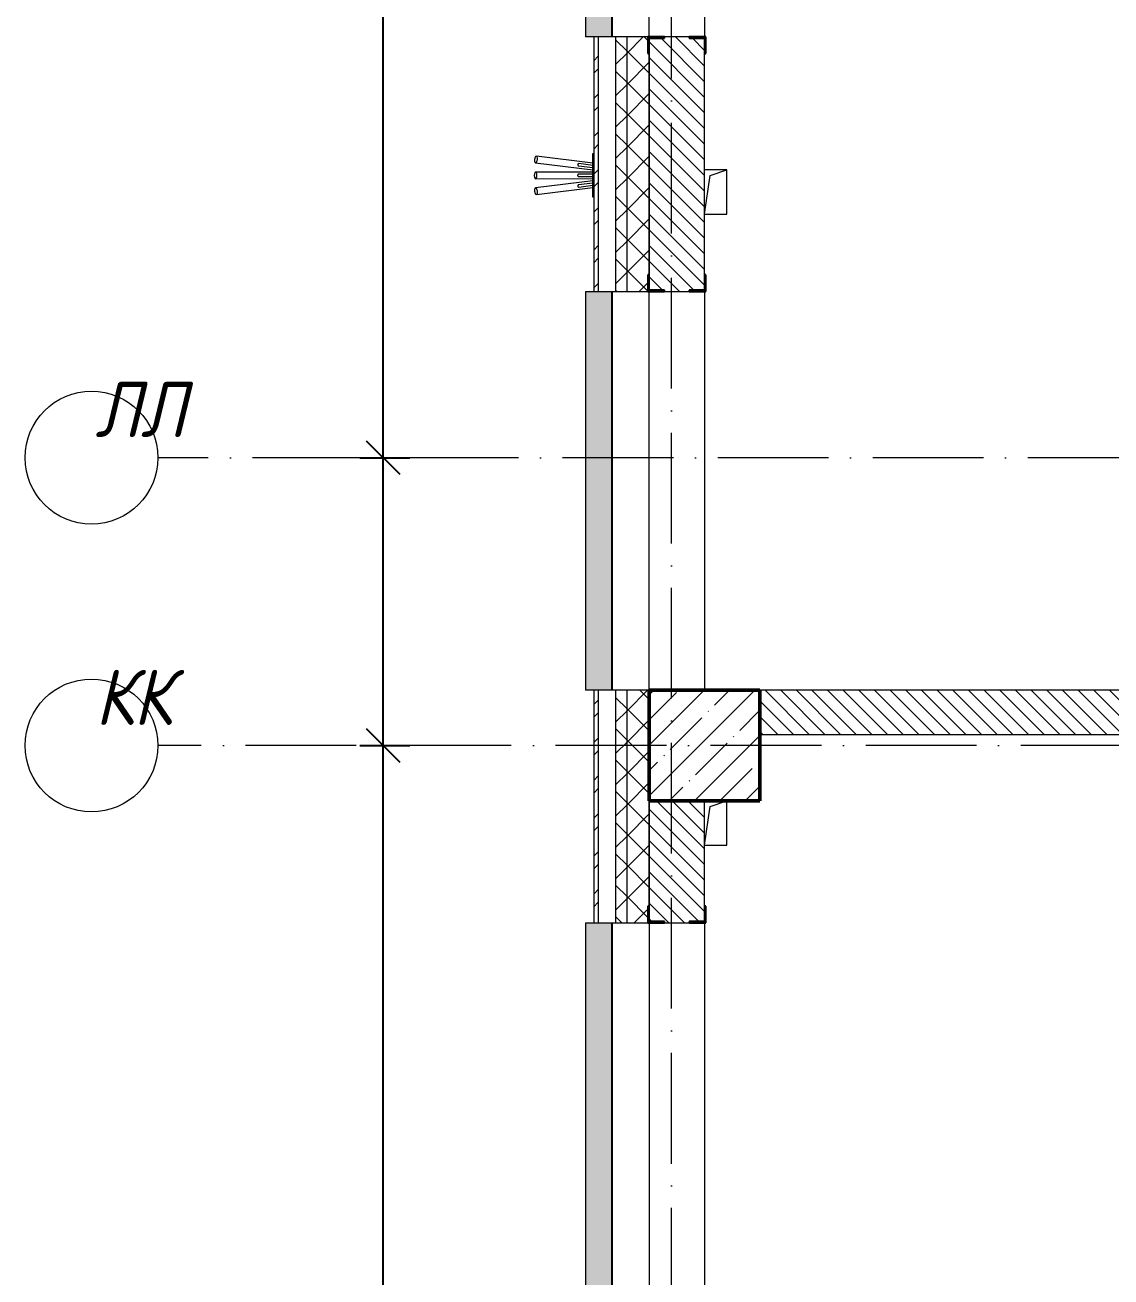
# Model space of a CAD drawing. Header units: millimetres. Extents: x -401725 to 250493, y 305116 to 802890.
# Drawn here: x -20928 to -16024, y 381286 to 386940 of the extents above; entities that cross this region are included whole.
import ezdxf

# ---------------------------------------------------------------- set-up
doc = ezdxf.new("R2010")
doc.units = ezdxf.units.MM
doc.linetypes.add('50_200_ШТРИХ_1Т_ш5_п1_п1_', pattern=[700, 500, -100, 0, -100])
for name, color, linetype, lineweight in [('A-____-____-DIMS', 7, 'Continuous', 9), ('A-GENM-____-MCUT', 7, 'Continuous', 25), ('A-GENM-____-OTLN', 7, 'Continuous', 9), ('A-GENM-____-OTLN-1', 7, 'Continuous', 25), ('A-GLAZ-____-OTLN', 7, 'Continuous', 9), ('A-WALL-____-MCUT', 7, 'Continuous', 13), ('A-WALL-____-MCUT-1', 7, 'Continuous', 9), ('A-WALL-____-OTLN', 7, 'Continuous', 9), ('A-WALL-____-PATT-1', 7, 'Continuous', 9), ('A-WALL-FNSH-MCUT-1', 7, 'Continuous', 9), ('S-COLS-____-MCUT', 7, 'Continuous', 50), ('S-COLS-____-OTLN', 7, 'Continuous', 9), ('S-GRID-____-IDEN', 7, 'Continuous', 9), ('S-GRID-____-OTLN-1', 7, '50_200_ШТРИХ_1Т_ш5_п1_п1_', 9)]:
    doc.layers.add(name, color=color, linetype=linetype, lineweight=lineweight)
doc.layers.add('A-GLAZ-____-OTLN-1', color=7, linetype='Continuous', lineweight=9, true_color=0xc0c0c0)
doc.styles.add('ISOCPEUR_I', font='isocpeui.ttf', dxfattribs={"width": 0.9, "height": 2.5})
doc.styles.add('ISOCPEUR_I_9', font='isocpeui.ttf', dxfattribs={"width": 0.9, "height": 250})
doc.dimstyles.new('ISO-2_5_0_9К_БОЛЬШОЙ_ОСИ', dxfattribs={"dimscale": 304.8, "dimtxt": 248.995294, "dimasz": 0.492126, "dimexe": 0.393701, "dimexo": 0, "dimgap": 0, "dimtad": 1, "dimdec": 0, "dimzin": 0, "dimdsep": 46, "dimtxsty": 'ISOCPEUR_I', "dimblk1": 'OBLIQUE', "dimblk2": 'OBLIQUE', "dimsah": 1, "dimcen": 0.09, "dimdle": 0.393701, "dimazin": 0, "dimtfac": 1, "dimtdec": 4, "dimtix": 1, "dimtmove": 0, "dimatfit": 3, "dimfxl": 1, "dimtvp": 1, "dimtolj": 1, "dimtzin": 0, "dimarcsym": 2})
pattern_1 = [(135, (-15659.08, 321904.697), (-35.35534, -35.35534), [])]
pattern_2 = [(45, (-15659.08, 321904.7), (-70.71068, 70.71068), []), (135, (-15659.08, 321904.7), (-70.71068, -70.71068), [])]

# ---------------------------------------------------------------- blocks, each defined once
blk = doc.blocks.new('BSC_Колонна _Прямоугольная - 500х500-V24-АР1_План отверстий 2 этажа в осях 1-64_Ю-ЯЯ')
at = {"layer": 'S-COLS-____-OTLN'}
h = blk.add_hatch(dxfattribs=at)
h.set_pattern_fill('FP_33', color=256, style=0, pattern_type=2)
h.set_pattern_definition([(45, (2200, -61781.04), (-114.04925, 114.04925), []), (45, (2314.05, -61781.04), (-114.04925, 114.04925), [201.613, -40.323, 3.353, -36.97])])
h.paths.add_polyline_path([(-250, -250), (250, -250), (250, 250), (-250, 250)], flags=0)
at = {"layer": 'S-COLS-____-MCUT'}
for p, q in [((250, 250), (-250, 250)), ((-250, 250), (-250, -250)), ((250, -250), (250, 250)), ((-250, -250), (250, -250))]:
    blk.add_line(p, q, dxfattribs=at)
blk = doc.blocks.new('Фахверк_СКБ_Уголок - 250_2700-27497298-АР1_План отверстий 2 этажа в осях 1-64_Ю-ЯЯ')
at = {"layer": 'A-GENM-____-MCUT'}
for p, q in [((200, 181), (125, 181)), ((125, 181), (125, 106)), ((131, 106), (131, 175)), ((131, 175), (200, 175)), ((200, 175), (200, 181)), ((125, 106), (131, 106)), ((131, -6), (125, -6)), ((125, -6), (125, -81)), ((131, -75), (131, -6)), ((125, -81), (200, -81)), ((200, -75), (131, -75)), ((200, -81), (200, -75))]:
    blk.add_line(p, q, dxfattribs=at)
blk = doc.blocks.new('AR_Отверстие прямоугольное _в плите_ - AR_Отверстие прямоугольное _в плите_-V165-АР1_План отверстий 2 этажа в осях 1-64_Ю-ЯЯ')
at = {"layer": 'A-GENM-____-OTLN'}
for p, q in [((50, 100), (-50, 100)), ((-50, -100), (-25, 75)), ((-25, 75), (50, 100)), ((50, -100), (50, 100)), ((-50, -100), (50, -100))]:
    blk.add_line(p, q, dxfattribs=at)
blk = doc.blocks.new('Отлив_СКБ - Отлив витража_120_НВФ-31885689-АР1_План отверстий 2 этажа в осях 1-64_Ю-ЯЯ')
at = {"layer": 'A-GLAZ-____-OTLN-1'}
for points in [[(1800, 2), (1800, 120), (0, 120), (0, 2), (737.3, 2)], [(1800, 0), (1800, 2), (0, 2), (0, 0), (737.3, 0)]]:
    blk.add_hatch(color=256, dxfattribs=at).paths.add_polyline_path(points, flags=0)
at = {"layer": 'A-GLAZ-____-OTLN'}
for p, q in [((0, 83), (0, 120)), ((1800, 120), (0, 120)), ((1800, 120), (1800, 83)), ((0, 2), (1800, 2)), ((1800, 0), (0, 0))]:
    blk.add_line(p, q, dxfattribs=at)
blk = doc.blocks.new('Указатель_Флаги_По грани - Указатель_Флаги_По грани-31763482-АР1_План отверстий 2 этажа в осях 1-64_Ю-ЯЯ')
at = {"layer": 'A-GENM-____-OTLN'}
for p, q in [((-2705, 64257), (-2705, 64455)), ((-2705, 64455), (-2700, 64455)), ((-2963.1, 64412.6), (-2705, 64380.9)), ((-2705, 64411.2), (-2959.5, 64442.4)), ((-2768.8, 64398.8), (-2705, 64391)), ((-2705, 64401.1), (-2767.5, 64408.8)), ((-2705, 64371.1), (-2963.2, 64371)), ((-2963.2, 64341), (-2705, 64341.1)), ((-2705, 64361.1), (-2768.6, 64361)), ((-2768.6, 64351), (-2705, 64351.1)), ((-2705, 64331.2), (-2963.1, 64299.5)), ((-2959.5, 64269.7), (-2705, 64300.9)), ((-2705, 64321.1), (-2768.8, 64313.3)), ((-2767.5, 64303.3), (-2705, 64311)), ((-2700, 64257), (-2705, 64257))]:
    blk.add_line(p, q, dxfattribs=at)
for centre, major_axis, start_param, end_param in [((-2961.3, 64427.5), (1.8, 14.9), 1.570796, 4.712389), ((-2961.3, 64427.5), (1.8, 14.9), 4.712389, 7.853982), ((-2963.2, 64356), (0, 15), 4.712389, 7.853982), ((-2963.2, 64356), (0, 15), 1.570796, 4.712389), ((-2961.3, 64284.6), (-1.8, 14.9), 4.712389, 7.853982), ((-2961.3, 64284.6), (-1.8, 14.9), 1.570796, 4.712389)]:
    blk.add_ellipse(centre, major_axis=major_axis, ratio=0.422618, start_param=start_param, end_param=end_param, dxfattribs=at)
for points, knots in [([(-2772.7, 64404.4), (-2772.8, 64403.7), (-2772.7, 64402.4), (-2772.2, 64401), (-2771.5, 64400.1), (-2770.8, 64399.5), (-2770.2, 64399.2), (-2769.7, 64399), (-2769.4, 64398.9), (-2769.3, 64398.9)], [0, 0, 0, 0, 0.1111111, 0.2222222, 0.2777778, 0.3333333, 0.3888889, 0.4166667, 0.4444444, 0.4444444, 0.4444444, 0.4444444]), ([(-2768, 64408.8), (-2768.2, 64408.8), (-2768.5, 64408.8), (-2769.1, 64408.7), (-2769.7, 64408.6), (-2770.5, 64408.2), (-2771.4, 64407.5), (-2772.3, 64406.3), (-2772.6, 64405), (-2772.7, 64404.4)], [0.5555556, 0.5555556, 0.5555556, 0.5555556, 0.5833333, 0.6111111, 0.6666667, 0.7222222, 0.7777778, 0.8888889, 1, 1, 1, 1]), ([(-2769.1, 64361), (-2769.3, 64361), (-2769.6, 64361), (-2770, 64360.9), (-2770.4, 64360.7), (-2770.9, 64360.5), (-2771.5, 64360.1), (-2772.3, 64359.3), (-2773, 64358), (-2773.2, 64356.7), (-2773.2, 64356)], [0.5555556, 0.5555556, 0.5555556, 0.5555556, 0.5833333, 0.6111111, 0.6388889, 0.6666667, 0.7222222, 0.7777778, 0.8888889, 1, 1, 1, 1]), ([(-2773.2, 64356), (-2773.2, 64355.4), (-2773, 64354.1), (-2772.3, 64352.7), (-2771.5, 64351.9), (-2770.8, 64351.5), (-2770.1, 64351.2), (-2769.6, 64351.1), (-2769.3, 64351.1), (-2769.1, 64351.1)], [0, 0, 0, 0, 0.1111111, 0.2222222, 0.2777778, 0.3333333, 0.3888889, 0.4166667, 0.4444444, 0.4444444, 0.4444444, 0.4444444]), ([(-2769.3, 64313.2), (-2769.4, 64313.1), (-2769.7, 64313.1), (-2770.2, 64312.9), (-2770.8, 64312.6), (-2771.5, 64312), (-2772.2, 64311.1), (-2772.7, 64309.7), (-2772.8, 64308.4), (-2772.7, 64307.7)], [0.5555556, 0.5555556, 0.5555556, 0.5555556, 0.5833333, 0.6111111, 0.6666667, 0.7222222, 0.7777778, 0.8888889, 1, 1, 1, 1]), ([(-2772.7, 64307.7), (-2772.6, 64307.1), (-2772.3, 64305.8), (-2771.4, 64304.6), (-2770.5, 64303.9), (-2769.7, 64303.5), (-2769.1, 64303.3), (-2768.5, 64303.3), (-2768.2, 64303.3), (-2768, 64303.3)], [0, 0, 0, 0, 0.1111111, 0.2222222, 0.2777778, 0.3333333, 0.3888889, 0.4166667, 0.4444444, 0.4444444, 0.4444444, 0.4444444])]:
    blk.add_open_spline(points, degree=3, knots=knots, dxfattribs=at)
blk = doc.blocks.new('Ось сетки - Круг_Ø6_00__ISO-2_5_0_9K_-25732049-АР1_План отверстий 2 этажа в осях 1-64_Ю-ЯЯ')
at = {"layer": 'S-GRID-____-IDEN'}
blk.add_circle((0, 0), 3, dxfattribs=at)
blk = doc.blocks.new('_Oblique')
at = {"color": 0, "linetype": 'ByBlock', "lineweight": -2}
blk.add_line((-0.5, -0.5), (0.5, 0.5), dxfattribs=at)
blk = doc.blocks.new('*D8845')
at = {"layer": 'A-____-____-DIMS', "color": 0, "lineweight": -2, "transparency": 16777216}
for p, q in [((-19310.5, 380715.7), (-19310.5, 383805.7)), ((-19416.5, 383685.7), (-19190.5, 383685.7)), ((-19416.5, 380835.7), (-19190.5, 380835.7))]:
    blk.add_line(p, q, dxfattribs=at)
at = {"layer": 'Defpoints', "color": 0, "transparency": 16777216}
for p in [(-19416.5, 383685.7), (-19310.5, 383685.7), (-19416.5, 380835.7)]:
    blk.add_point(p, dxfattribs=at)
at = {"layer": 'A-____-____-DIMS', "color": 0, "lineweight": -2, "transparency": 16777216, "xscale": 150, "yscale": 150, "zscale": 150}
for p, rotation in [((-19310.5, 383685.7), 90), ((-19310.5, 380835.7), 270)]:
    blk.add_blockref('_Oblique', p, dxfattribs=dict(at, rotation=rotation))
at = {"layer": 'A-____-____-DIMS', "color": 0, "transparency": 16777216, "insert": (-19311.7, 382260.7), "char_height": 2.5, "width": 758.478, "attachment_point": 5, "rotation": 90, "style": 'ISOCPEUR_I'}
blk.add_mtext('\\A1;2850', dxfattribs=at)
blk = doc.blocks.new('*D8846')
at = {"layer": 'A-____-____-DIMS', "color": 0, "lineweight": -2, "transparency": 16777216}
for p, q in [((-19310.5, 383565.7), (-19310.5, 385105.7)), ((-19416.5, 384985.7), (-19190.5, 384985.7)), ((-19416.5, 383685.7), (-19190.5, 383685.7))]:
    blk.add_line(p, q, dxfattribs=at)
at = {"layer": 'Defpoints', "color": 0, "transparency": 16777216}
for p in [(-19416.5, 384985.7), (-19310.5, 384985.7), (-19416.5, 383685.7)]:
    blk.add_point(p, dxfattribs=at)
at = {"layer": 'A-____-____-DIMS', "color": 0, "lineweight": -2, "transparency": 16777216, "xscale": 150, "yscale": 150, "zscale": 150}
for p, rotation in [((-19310.5, 384985.7), 90), ((-19310.5, 383685.7), 270)]:
    blk.add_blockref('_Oblique', p, dxfattribs=dict(at, rotation=rotation))
at = {"layer": 'A-____-____-DIMS', "color": 0, "transparency": 16777216, "insert": (-19311.7, 384335.7), "char_height": 2.5, "width": 701.018, "attachment_point": 5, "rotation": 90, "style": 'ISOCPEUR_I'}
blk.add_mtext('\\A1;1300', dxfattribs=at)
blk = doc.blocks.new('*D8847')
at = {"layer": 'A-____-____-DIMS', "color": 0, "lineweight": -2, "transparency": 16777216}
for p, q in [((-19310.5, 384865.7), (-19310.5, 389605.7)), ((-19416.5, 389485.7), (-19190.5, 389485.7)), ((-19416.5, 384985.7), (-19190.5, 384985.7))]:
    blk.add_line(p, q, dxfattribs=at)
at = {"layer": 'Defpoints', "color": 0, "transparency": 16777216}
for p in [(-19416.5, 389485.7), (-19310.5, 389485.7), (-19416.5, 384985.7)]:
    blk.add_point(p, dxfattribs=at)
at = {"layer": 'A-____-____-DIMS', "color": 0, "lineweight": -2, "transparency": 16777216, "xscale": 150, "yscale": 150, "zscale": 150}
for p, rotation in [((-19310.5, 389485.7), 90), ((-19310.5, 384985.7), 270)]:
    blk.add_blockref('_Oblique', p, dxfattribs=dict(at, rotation=rotation))
at = {"layer": 'A-____-____-DIMS', "color": 0, "transparency": 16777216, "insert": (-19311.7, 387235.7), "char_height": 2.5, "width": 781.462, "attachment_point": 5, "rotation": 90, "style": 'ISOCPEUR_I'}
blk.add_mtext('\\A1;4500', dxfattribs=at)

msp = doc.modelspace()

# ---------------------------------------------------------------- hatches: boundary and pattern name
at = {"layer": 'A-WALL-____-PATT-1'}
h = msp.add_hatch(dxfattribs=at)
h.set_pattern_fill('FP_3', color=256, style=0, pattern_type=2)
h.set_pattern_definition([(45, (-15659.08, 321904.7), (-85.53659, 85.53659), []), (45, (-15602.06, 321904.7), (-85.53659, 85.53659), [])])
h.paths.add_polyline_path([(-18359.0813, 376835.7392), (-18339.0813, 376835.7392), (-18339.0813, 378085.7392), (-18359.0813, 378085.7392), (-18359.0813, 377514.8767)], flags=0)
h.paths.add_polyline_path([(-18339.0813, 379885.7392), (-18339.0813, 381085.7392), (-18359.0813, 381085.7392), (-18359.0813, 379885.7392)], flags=0)
h.paths.add_polyline_path([(-18339.0813, 382885.7392), (-18339.0813, 383935.7392), (-18359.0813, 383935.7392), (-18359.0813, 382885.7392)], flags=0)
h.paths.add_polyline_path([(-18339.0813, 385735.7392), (-18339.0813, 386885.7392), (-18359.0813, 386885.7392), (-18359.0813, 385735.7392)], flags=0)
h.paths.add_polyline_path([(-18339.0813, 388685.7392), (-18339.0813, 389755.7392), (-18359.0813, 389755.7392), (-18359.0813, 388685.7392)], flags=0)
h = msp.add_hatch(dxfattribs=at)
h.set_pattern_fill('FP_1', color=256, style=0, pattern_type=2)
h.set_pattern_definition(pattern_2)
h.paths.add_polyline_path([(-18259.0813, 376935.7392), (-18209.0813, 376935.7392), (-18209.0813, 378085.7392), (-18259.0813, 378085.7392), (-18259.0813, 377514.8767)], flags=0)
h.paths.add_polyline_path([(-18259.0813, 379885.7392), (-18209.0813, 379885.7392), (-18209.0813, 381085.7392), (-18259.0813, 381085.7392), (-18259.0813, 380743.7014)], flags=0)
h.paths.add_polyline_path([(-18259.0813, 382885.7392), (-18209.0813, 382885.7392), (-18209.0813, 383935.7392), (-18259.0813, 383935.7392)], flags=0)
h.paths.add_polyline_path([(-18209.0813, 385735.7392), (-18209.0813, 386885.7392), (-18259.0813, 386885.7392), (-18259.0813, 385735.7392)], flags=0)
h.paths.add_polyline_path([(-18259.0813, 388685.7392), (-18209.0813, 388685.7392), (-18209.0813, 389585.7392), (-18259.0813, 389585.7392), (-18259.0813, 388815.7631)], flags=0)
h = msp.add_hatch(dxfattribs=at)
h.set_pattern_fill('FP_1', color=256, style=0, pattern_type=2)
h.set_pattern_definition(pattern_2)
h.paths.add_polyline_path([(-18209.0813, 376985.7392), (-18109.0813, 376985.7392), (-18109.0813, 378010.7392), (-18115.0813, 378010.7392), (-18115.0813, 378085.7392), (-18209.0813, 378085.7392), (-18209.0813, 377514.8767)], flags=0)
h.paths.add_polyline_path([(-18109.0813, 380585.7412), (-18109.0813, 381085.7392), (-18209.0813, 381085.7392), (-18209.0813, 380585.7392)], flags=0)
h.paths.add_polyline_path([(-18115.0813, 379885.7392), (-18115.0813, 379960.7392), (-18109.0813, 379960.7392), (-18109.0813, 380585.7412), (-18209.0813, 380585.7392), (-18209.0813, 379885.7392)], flags=0)
h.paths.add_polyline_path([(-18115.0813, 382885.7392), (-18115.0813, 382960.7392), (-18109.0813, 382960.7392), (-18109.0813, 383935.7392), (-18209.0813, 383935.7392), (-18209.0813, 382885.7392)], flags=0)
h.paths.add_polyline_path([(-18115.0813, 385735.7392), (-18115.0813, 385810.7392), (-18109.0813, 385810.7392), (-18109.0813, 386810.7392), (-18115.0813, 386810.7392), (-18115.0813, 386885.7392), (-18209.0813, 386885.7392), (-18209.0813, 385735.7392)], flags=0)
h.paths.add_polyline_path([(-18209.0813, 388685.7392), (-18115.0813, 388685.7392), (-18115.0813, 388760.7392), (-18109.0813, 388760.7392), (-18109.0813, 389585.7392), (-18209.0813, 389585.7392), (-18209.0813, 388815.7631)], flags=0)
h = msp.add_hatch(dxfattribs=at)
h.set_pattern_fill('FP_6', color=256, style=0, pattern_type=2)
h.set_pattern_definition(pattern_1)
h.paths.add_polyline_path([(-18040.0813, 385735.7392), (-17928.0813, 385735.7392), (-17928.0813, 385741.7392), (-17859.0813, 385741.7392), (-17859.0813, 386879.7392), (-17928.0813, 386879.7392), (-17928.0813, 386885.7392), (-18040.0813, 386885.7392), (-18040.0813, 386879.7392), (-18109.0813, 386879.7392), (-18109.0813, 385741.7392), (-18040.0813, 385741.7392)], flags=0)
h.paths.add_polyline_path([(-17928.0813, 388685.7392), (-17928.0813, 388691.7392), (-17859.0813, 388691.7392), (-17859.0813, 389085.7392), (-18109.0813, 389085.7392), (-18109.0813, 388691.7392), (-18040.0813, 388691.7392), (-18040.0813, 388685.7392)], flags=0)
h = msp.add_hatch(dxfattribs=at)
h.set_pattern_fill('FP_6', color=256, style=0, pattern_type=2)
h.set_pattern_definition(pattern_1)
h.paths.add_polyline_path([(-11203.0813, 383735.7392), (-10609.0813, 383735.7392), (-10609.0813, 383935.7392), (-11203.0813, 383935.7392), (-11203.0813, 383866.7392), (-11209.0813, 383866.7392), (-11209.0813, 383804.7392), (-11203.0813, 383804.7392)], flags=0)
h.paths.add_polyline_path([(-12915.0813, 383735.7392), (-12915.0813, 383804.7392), (-12909.0813, 383804.7392), (-12909.0813, 383866.7392), (-12915.0813, 383866.7392), (-12915.0813, 383935.7392), (-17609.0813, 383935.7392), (-17609.0813, 383735.7392), (-12984.0813, 383735.7392)], flags=0)
h = msp.add_hatch(dxfattribs=at)
h.set_pattern_fill('FP_6', color=256, style=0, pattern_type=2)
h.set_pattern_definition(pattern_1)
h.paths.add_polyline_path([(-17928.0813, 382885.7392), (-17928.0813, 382891.7392), (-17859.0813, 382891.7392), (-17859.0813, 383435.7392), (-18109.0813, 383435.7392), (-18109.0813, 382891.7392), (-18040.0813, 382891.7392), (-18040.0813, 382885.7392)], flags=0)

# ---------------------------------------------------------------- linework, layer by layer
at = {"layer": 'A-WALL-____-MCUT'}
for p, q in [((-18115.0813, 386885.7392), (-18339.0813, 386885.7392)), ((-18339.0813, 386885.7392), (-18339.0813, 385735.7392)), ((-17928.0813, 386885.7392), (-18040.0813, 386885.7392)), ((-17859.0813, 385810.7392), (-17859.0813, 386810.7392)), ((-18339.0813, 385735.7392), (-18115.0813, 385735.7392)), ((-18040.0813, 385735.7392), (-17928.0813, 385735.7392)), ((-18109.0813, 383935.7392), (-18339.0813, 383935.7392)), ((-18339.0813, 383935.7392), (-18339.0813, 382885.7392)), ((-13409.0813, 383935.7392), (-17609.0813, 383935.7392)), ((-17609.0813, 383735.7392), (-12984.0813, 383735.7392)), ((-17859.0813, 382960.7392), (-17859.0813, 383435.7392)), ((-18339.0813, 382885.7392), (-18115.0813, 382885.7392)), ((-18040.0813, 382885.7392), (-17928.0813, 382885.7392))]:
    msp.add_line(p, q, dxfattribs=at)
at = {"layer": 'A-WALL-____-MCUT-1'}
for p, q in [((-18259.0813, 385735.7392), (-18259.0813, 386885.7392)), ((-18209.0813, 385735.7392), (-18209.0813, 386885.7392)), ((-18109.0813, 386810.7392), (-18109.0813, 385810.7392)), ((-18109.0813, 385810.7392), (-18109.0813, 386810.7392)), ((-18259.0813, 382885.7392), (-18259.0813, 383935.7392)), ((-18209.0813, 382885.7392), (-18209.0813, 383935.7392)), ((-18109.0813, 383435.7392), (-18109.0813, 382960.7392)), ((-18109.0813, 382960.7392), (-18109.0813, 383435.7392))]:
    msp.add_line(p, q, dxfattribs=at)
at = {"layer": 'A-WALL-____-OTLN'}
for p, q in [((-18109.0813, 386885.7392), (-18109.0813, 388685.7392)), ((-17859.0813, 388685.7392), (-17859.0813, 386885.7392)), ((-18109.0813, 383935.7392), (-18109.0813, 385735.7392)), ((-17859.0813, 385735.7392), (-17859.0813, 383935.7392)), ((-18109.0813, 382885.7392), (-18109.0813, 381085.7392)), ((-17859.0813, 382885.7392), (-17859.0813, 381085.7392))]:
    msp.add_line(p, q, dxfattribs=at)
at = {"layer": 'A-WALL-FNSH-MCUT-1'}
for p, q in [((-18359.0813, 386885.7392), (-18359.0813, 385735.7392)), ((-18339.0813, 386885.7392), (-18359.0813, 386885.7392)), ((-18359.0813, 385735.7392), (-18339.0813, 385735.7392)), ((-18359.0813, 383935.7392), (-18359.0813, 382885.7392)), ((-18339.0813, 383935.7392), (-18359.0813, 383935.7392)), ((-18359.0813, 382885.7392), (-18339.0813, 382885.7392))]:
    msp.add_line(p, q, dxfattribs=at)
at = {"layer": 'S-GRID-____-OTLN-1'}
for p, q in [((-18009.0813, 374796.285), (-18009.0813, 412797.5486)), ((88415.3253, 384985.7392), (-20327.8515, 384985.7392)), ((-4729.7007, 383685.7392), (-20327.8515, 383685.7392))]:
    msp.add_line(p, q, dxfattribs=at)

# ---------------------------------------------------------------- block references
at = {"layer": 'A-GENM-____-OTLN'}
for name, p in [('Указатель_Флаги_По грани - Указатель_Флаги_По грани-31763482-АР1_План отверстий 2 этажа в осях 1-64_Ю-ЯЯ', (-15659.0813, 321904.6972)), ('AR_Отверстие прямоугольное _в плите_ - AR_Отверстие прямоугольное _в плите_-V165-АР1_План отверстий 2 этажа в осях 1-64_Ю-ЯЯ', (-17809.0813, 386185.7392)), ('AR_Отверстие прямоугольное _в плите_ - AR_Отверстие прямоугольное _в плите_-V165-АР1_План отверстий 2 этажа в осях 1-64_Ю-ЯЯ', (-17809.0813, 383335.3917))]:
    msp.add_blockref(name, p, dxfattribs=at)
at = {"layer": 'A-GENM-____-OTLN-1'}
for p, rotation in [((-18034.0813, 387010.7392), 269.9999999999999), ((-17934.0813, 385610.7392), 89.99999999999991), ((-17934.0813, 382760.7392), 89.99999999999991)]:
    msp.add_blockref('Фахверк_СКБ_Уголок - 250_2700-27497298-АР1_План отверстий 2 этажа в осях 1-64_Ю-ЯЯ', p, dxfattribs=dict(at, rotation=rotation))
at = {"layer": 'A-GLAZ-____-OTLN', "rotation": 90}
for p in [(-18276.0813, 386885.7392), (-18276.0813, 383935.7392), (-18276.0813, 381085.7392)]:
    msp.add_blockref('Отлив_СКБ - Отлив витража_120_НВФ-31885689-АР1_План отверстий 2 этажа в осях 1-64_Ю-ЯЯ', p, dxfattribs=at)
at = {"layer": 'S-COLS-____-OTLN'}
msp.add_blockref('BSC_Колонна _Прямоугольная - 500х500-V24-АР1_План отверстий 2 этажа в осях 1-64_Ю-ЯЯ', (-17859.0813, 383685.7392), dxfattribs=at)
at = {"layer": 'S-GRID-____-IDEN', "xscale": 99.99999999999993, "yscale": 99.99999999999993, "zscale": 99.99999999999993, "rotation": 89.9999999999998}
for p in [(-20627.8515, 384985.7392), (-20627.8515, 383685.7392)]:
    msp.add_blockref('Ось сетки - Круг_Ø6_00__ISO-2_5_0_9K_-25732049-АР1_План отверстий 2 этажа в осях 1-64_Ю-ЯЯ', p, dxfattribs=at)

# ---------------------------------------------------------------- texts
at = {"layer": 'S-GRID-____-IDEN', "char_height": 250, "width": 447.341625, "attachment_point": 1, "style": 'ISOCPEUR_I_9'}
for s, insert in [('ЛЛ', (-20611.2568, 385329.0687)), ('КК', (-20611.2568, 384029.0687))]:
    msp.add_mtext(s, dxfattribs=dict(at, insert=insert))

# ---------------------------------------------------------------- dimensions: what is measured, and where the dimension line sits
at = {"layer": 'A-____-____-DIMS'}
for base, p1, p2, override, picture, middle in [((-19310.4769, 389485.7392), (-19416.5429, 384985.7392), (-19416.5429, 389485.7392), {"dimpost": '<>', "dimfxl": 4500}, '*D8847', (-19311.7269, 387235.7392)), ((-19310.4769, 384985.7392), (-19416.5429, 383685.7392), (-19416.5429, 384985.7392), {"dimpost": '<>', "dimfxl": 1300}, '*D8846', (-19311.7269, 384335.7392)), ((-19310.4769, 383685.7392), (-19416.5429, 380835.7392), (-19416.5429, 383685.7392), {"dimpost": '<>', "dimfxl": 2850}, '*D8845', (-19311.7269, 382260.7392))]:
    dim = msp.add_linear_dim(base=base, p1=p1, p2=p2, angle=90, dimstyle='ISO-2_5_0_9К_БОЛЬШОЙ_ОСИ', override=override, dxfattribs=at)
    dim.commit()
    dim.dimension.update_dxf_attribs({"geometry": picture, "text_midpoint": middle})

doc.saveas('drawing.dxf')
